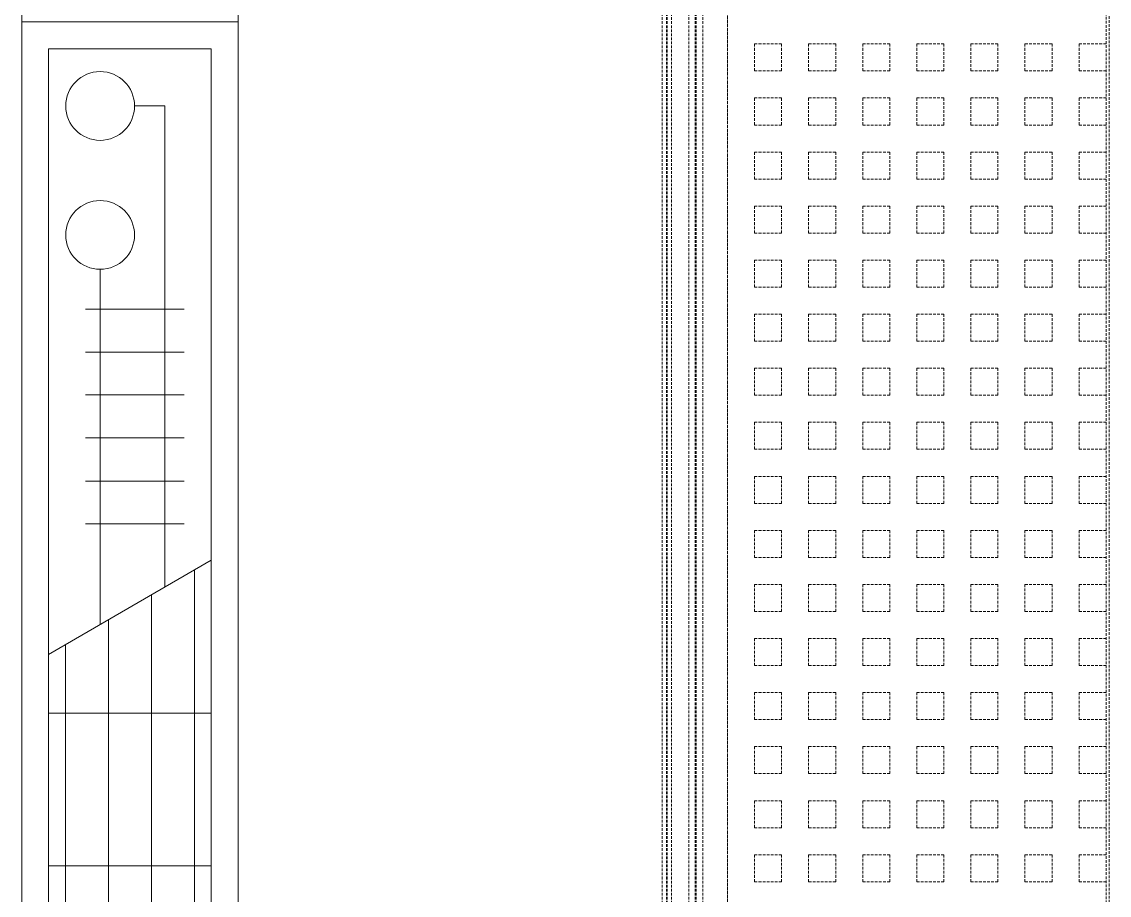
# Model space of a CAD drawing. Extents: x -1457 to 23780, y -2071 to 4205.
# Drawn here: x 4722.2 to 4822.8, y 1383.8 to 1464.6 of the extents above; entities that cross this region are included whole.
import ezdxf

# ---------------------------------------------------------------- set-up
doc = ezdxf.new("R2010")
doc.units = 0
doc.header["$MEASUREMENT"] = 0
doc.linetypes.add('HIDDEN', pattern=[0.375, 0.25, -0.125])
doc.layers.get('0').update_dxf_attribs({"color": 9, "lineweight": 9})
doc.layers.add('M-TEFRIS2-015', color=129, linetype='Continuous', lineweight=9)
doc.layers.add('T-KONVEKTOR', color=220, linetype='Continuous', lineweight=9)

# ---------------------------------------------------------------- blocks, each defined once
blk = doc.blocks.new('A$C4B7F52E3')
for p, q in [((250, 89.48), (0, 89.47)), ((250, 89.47), (0, 89.48)), ((250, 69.47), (250, 89.47)), ((0, 69.47), (250, 69.47))]:
    blk.add_line(p, q)
at = {"color": 252, "linetype": 'Continuous'}
for p, q in [((171.92, 71.94), (171.92, 86.98)), ((186.04, 71.94), (186.04, 86.98))]:
    blk.add_line(p, q, dxfattribs=at)
at = {"color": 252}
for p, q in [((191.48, 71.95), (200.19, 86.99)), ((199.29, 85.44), (2.49, 85.42)), ((203.55, 84.5), (203.55, 75.36)), ((207.52, 84.5), (207.52, 75.36)), ((211.5, 84.5), (211.5, 75.36)), ((215.48, 84.5), (215.48, 75.36)), ((219.45, 84.5), (219.45, 75.36)), ((223.43, 84.5), (223.43, 75.36)), ((242.21, 82.69), (197.7, 82.69)), ((242.21, 79.91), (242.21, 82.69)), ((196.99, 81.46), (2.49, 81.45)), ((194.68, 77.48), (2.49, 77.47)), ((227.1, 76.72), (194.25, 76.73)), ((192.38, 73.51), (2.49, 73.49))]:
    blk.add_line(p, q, dxfattribs=at)
blk.add_lwpolyline([(247.51, 86.99), (247.51, 71.95), (2.49, 71.95), (2.49, 86.99)], close=True)
for centre in [(230.28, 76.72), (242.21, 76.72)]:
    blk.add_circle(centre, 3.18, dxfattribs=at)

msp = doc.modelspace()

# ---------------------------------------------------------------- linework, layer by layer
at = {"layer": 'M-TEFRIS2-015', "linetype": 'HIDDEN', "lineweight": 0}
for p, q in [((4787.5, 320), (4787.5, 2034.62)), ((4787.5, 2034.32), (4787.5, 320)), ((4822.5, 285), (4822.5, 2034.32)), ((4822.79, 284.7), (4822.79, 2034.32)), ((4781.45, 1318.47), (4781.45, 1477.04)), ((4781.85, 1318.47), (4781.85, 1477.04)), ((4781.92, 1318.47), (4781.92, 1477.04)), ((4782.32, 1318.47), (4782.32, 1477.04)), ((4783.92, 1318.47), (4783.92, 1477.04)), ((4784.52, 1318.47), (4784.52, 1477.04)), ((4784.6, 1318.47), (4784.6, 1477.04)), ((4785.2, 1318.47), (4785.2, 1477.04)), ((4787.5, 1462.5), (4787.5, 1462.5)), ((4790, 1462.5), (4792.5, 1462.5)), ((4790, 1460), (4790, 1462.5)), ((4792.5, 1460), (4792.5, 1462.5)), ((4795, 1462.5), (4797.5, 1462.5)), ((4795, 1460), (4795, 1462.5)), ((4797.5, 1460), (4797.5, 1462.5)), ((4800, 1462.5), (4802.5, 1462.5)), ((4800, 1460), (4800, 1462.5)), ((4802.5, 1460), (4802.5, 1462.5)), ((4805, 1462.5), (4807.5, 1462.5)), ((4805, 1460), (4805, 1462.5)), ((4807.5, 1460), (4807.5, 1462.5)), ((4810, 1462.5), (4812.5, 1462.5)), ((4810, 1460), (4810, 1462.5)), ((4812.5, 1460), (4812.5, 1462.5)), ((4815, 1462.5), (4817.5, 1462.5)), ((4815, 1460), (4815, 1462.5)), ((4817.5, 1460), (4817.5, 1462.5)), ((4820, 1462.5), (4822.5, 1462.5)), ((4820, 1460), (4820, 1462.5)), ((4787.5, 1460), (4787.5, 1460)), ((4790, 1460), (4792.5, 1460)), ((4795, 1460), (4797.5, 1460)), ((4800, 1460), (4802.5, 1460)), ((4805, 1460), (4807.5, 1460)), ((4810, 1460), (4812.5, 1460)), ((4815, 1460), (4817.5, 1460)), ((4820, 1460), (4822.5, 1460)), ((4787.5, 1457.5), (4787.5, 1457.5)), ((4790, 1457.5), (4792.5, 1457.5)), ((4790, 1455), (4790, 1457.5)), ((4792.5, 1455), (4792.5, 1457.5)), ((4795, 1457.5), (4797.5, 1457.5)), ((4795, 1455), (4795, 1457.5)), ((4797.5, 1455), (4797.5, 1457.5)), ((4800, 1457.5), (4802.5, 1457.5)), ((4800, 1455), (4800, 1457.5)), ((4802.5, 1455), (4802.5, 1457.5)), ((4805, 1457.5), (4807.5, 1457.5)), ((4805, 1455), (4805, 1457.5)), ((4807.5, 1455), (4807.5, 1457.5)), ((4810, 1457.5), (4812.5, 1457.5)), ((4810, 1455), (4810, 1457.5)), ((4812.5, 1455), (4812.5, 1457.5)), ((4815, 1457.5), (4817.5, 1457.5)), ((4815, 1455), (4815, 1457.5)), ((4817.5, 1455), (4817.5, 1457.5)), ((4820, 1457.5), (4822.5, 1457.5)), ((4820, 1455), (4820, 1457.5)), ((4787.5, 1455), (4787.5, 1455)), ((4790, 1455), (4792.5, 1455)), ((4795, 1455), (4797.5, 1455)), ((4800, 1455), (4802.5, 1455)), ((4805, 1455), (4807.5, 1455)), ((4810, 1455), (4812.5, 1455)), ((4815, 1455), (4817.5, 1455)), ((4820, 1455), (4822.5, 1455)), ((4787.5, 1452.5), (4787.5, 1452.5)), ((4790, 1452.5), (4792.5, 1452.5)), ((4790, 1450), (4790, 1452.5)), ((4792.5, 1450), (4792.5, 1452.5)), ((4795, 1452.5), (4797.5, 1452.5)), ((4795, 1450), (4795, 1452.5)), ((4797.5, 1450), (4797.5, 1452.5)), ((4800, 1452.5), (4802.5, 1452.5)), ((4800, 1450), (4800, 1452.5)), ((4802.5, 1450), (4802.5, 1452.5)), ((4805, 1452.5), (4807.5, 1452.5)), ((4805, 1450), (4805, 1452.5)), ((4807.5, 1450), (4807.5, 1452.5)), ((4810, 1452.5), (4812.5, 1452.5)), ((4810, 1450), (4810, 1452.5)), ((4812.5, 1450), (4812.5, 1452.5)), ((4815, 1452.5), (4817.5, 1452.5)), ((4815, 1450), (4815, 1452.5)), ((4817.5, 1450), (4817.5, 1452.5)), ((4820, 1452.5), (4822.5, 1452.5)), ((4820, 1450), (4820, 1452.5)), ((4787.5, 1450), (4787.5, 1450)), ((4790, 1450), (4792.5, 1450)), ((4795, 1450), (4797.5, 1450)), ((4800, 1450), (4802.5, 1450)), ((4805, 1450), (4807.5, 1450)), ((4810, 1450), (4812.5, 1450)), ((4815, 1450), (4817.5, 1450)), ((4820, 1450), (4822.5, 1450)), ((4787.5, 1447.5), (4787.5, 1447.5)), ((4790, 1447.5), (4792.5, 1447.5)), ((4790, 1445), (4790, 1447.5)), ((4792.5, 1445), (4792.5, 1447.5)), ((4795, 1447.5), (4797.5, 1447.5)), ((4795, 1445), (4795, 1447.5)), ((4797.5, 1445), (4797.5, 1447.5)), ((4800, 1447.5), (4802.5, 1447.5)), ((4800, 1445), (4800, 1447.5)), ((4802.5, 1445), (4802.5, 1447.5)), ((4805, 1447.5), (4807.5, 1447.5)), ((4805, 1445), (4805, 1447.5)), ((4807.5, 1445), (4807.5, 1447.5)), ((4810, 1447.5), (4812.5, 1447.5)), ((4810, 1445), (4810, 1447.5)), ((4812.5, 1445), (4812.5, 1447.5)), ((4815, 1447.5), (4817.5, 1447.5)), ((4815, 1445), (4815, 1447.5)), ((4817.5, 1445), (4817.5, 1447.5)), ((4820, 1447.5), (4822.5, 1447.5)), ((4820, 1445), (4820, 1447.5)), ((4787.5, 1445), (4787.5, 1445)), ((4790, 1445), (4792.5, 1445)), ((4795, 1445), (4797.5, 1445)), ((4800, 1445), (4802.5, 1445)), ((4805, 1445), (4807.5, 1445)), ((4810, 1445), (4812.5, 1445)), ((4815, 1445), (4817.5, 1445)), ((4820, 1445), (4822.5, 1445)), ((4787.5, 1442.5), (4787.5, 1442.5)), ((4790, 1442.5), (4792.5, 1442.5)), ((4790, 1440), (4790, 1442.5)), ((4792.5, 1440), (4792.5, 1442.5)), ((4795, 1442.5), (4797.5, 1442.5)), ((4795, 1440), (4795, 1442.5)), ((4797.5, 1440), (4797.5, 1442.5)), ((4800, 1442.5), (4802.5, 1442.5)), ((4800, 1440), (4800, 1442.5)), ((4802.5, 1440), (4802.5, 1442.5)), ((4805, 1442.5), (4807.5, 1442.5)), ((4805, 1440), (4805, 1442.5)), ((4807.5, 1440), (4807.5, 1442.5)), ((4810, 1442.5), (4812.5, 1442.5)), ((4810, 1440), (4810, 1442.5)), ((4812.5, 1440), (4812.5, 1442.5)), ((4815, 1442.5), (4817.5, 1442.5)), ((4815, 1440), (4815, 1442.5)), ((4817.5, 1440), (4817.5, 1442.5)), ((4820, 1442.5), (4822.5, 1442.5)), ((4820, 1440), (4820, 1442.5)), ((4787.5, 1440), (4787.5, 1440)), ((4790, 1440), (4792.5, 1440)), ((4795, 1440), (4797.5, 1440)), ((4800, 1440), (4802.5, 1440)), ((4805, 1440), (4807.5, 1440)), ((4810, 1440), (4812.5, 1440)), ((4815, 1440), (4817.5, 1440)), ((4820, 1440), (4822.5, 1440)), ((4787.5, 1437.5), (4787.5, 1437.5)), ((4790, 1437.5), (4792.5, 1437.5)), ((4790, 1435), (4790, 1437.5)), ((4792.5, 1435), (4792.5, 1437.5)), ((4795, 1437.5), (4797.5, 1437.5)), ((4795, 1435), (4795, 1437.5)), ((4797.5, 1435), (4797.5, 1437.5)), ((4800, 1437.5), (4802.5, 1437.5)), ((4800, 1435), (4800, 1437.5)), ((4802.5, 1435), (4802.5, 1437.5)), ((4805, 1437.5), (4807.5, 1437.5)), ((4805, 1435), (4805, 1437.5)), ((4807.5, 1435), (4807.5, 1437.5)), ((4810, 1437.5), (4812.5, 1437.5)), ((4810, 1435), (4810, 1437.5)), ((4812.5, 1435), (4812.5, 1437.5)), ((4815, 1437.5), (4817.5, 1437.5)), ((4815, 1435), (4815, 1437.5)), ((4817.5, 1435), (4817.5, 1437.5)), ((4820, 1437.5), (4822.5, 1437.5)), ((4820, 1435), (4820, 1437.5)), ((4787.5, 1435), (4787.5, 1435)), ((4790, 1435), (4792.5, 1435)), ((4795, 1435), (4797.5, 1435)), ((4800, 1435), (4802.5, 1435)), ((4805, 1435), (4807.5, 1435)), ((4810, 1435), (4812.5, 1435)), ((4815, 1435), (4817.5, 1435)), ((4820, 1435), (4822.5, 1435)), ((4787.5, 1432.5), (4787.5, 1432.5)), ((4790, 1432.5), (4792.5, 1432.5)), ((4790, 1430), (4790, 1432.5)), ((4792.5, 1430), (4792.5, 1432.5)), ((4795, 1432.5), (4797.5, 1432.5)), ((4795, 1430), (4795, 1432.5)), ((4797.5, 1430), (4797.5, 1432.5)), ((4800, 1432.5), (4802.5, 1432.5)), ((4800, 1430), (4800, 1432.5)), ((4802.5, 1430), (4802.5, 1432.5)), ((4805, 1432.5), (4807.5, 1432.5)), ((4805, 1430), (4805, 1432.5)), ((4807.5, 1430), (4807.5, 1432.5)), ((4810, 1432.5), (4812.5, 1432.5)), ((4810, 1430), (4810, 1432.5)), ((4812.5, 1430), (4812.5, 1432.5)), ((4815, 1432.5), (4817.5, 1432.5)), ((4815, 1430), (4815, 1432.5)), ((4817.5, 1430), (4817.5, 1432.5)), ((4820, 1432.5), (4822.5, 1432.5)), ((4820, 1430), (4820, 1432.5)), ((4787.5, 1430), (4787.5, 1430)), ((4790, 1430), (4792.5, 1430)), ((4795, 1430), (4797.5, 1430)), ((4800, 1430), (4802.5, 1430)), ((4805, 1430), (4807.5, 1430)), ((4810, 1430), (4812.5, 1430)), ((4815, 1430), (4817.5, 1430)), ((4820, 1430), (4822.5, 1430)), ((4787.5, 1427.5), (4787.5, 1427.5)), ((4790, 1427.5), (4792.5, 1427.5)), ((4790, 1425), (4790, 1427.5)), ((4792.5, 1425), (4792.5, 1427.5)), ((4795, 1427.5), (4797.5, 1427.5)), ((4795, 1425), (4795, 1427.5)), ((4797.5, 1425), (4797.5, 1427.5)), ((4800, 1427.5), (4802.5, 1427.5)), ((4800, 1425), (4800, 1427.5)), ((4802.5, 1425), (4802.5, 1427.5)), ((4805, 1427.5), (4807.5, 1427.5)), ((4805, 1425), (4805, 1427.5)), ((4807.5, 1425), (4807.5, 1427.5)), ((4810, 1427.5), (4812.5, 1427.5)), ((4810, 1425), (4810, 1427.5)), ((4812.5, 1425), (4812.5, 1427.5)), ((4815, 1427.5), (4817.5, 1427.5)), ((4815, 1425), (4815, 1427.5)), ((4817.5, 1425), (4817.5, 1427.5)), ((4820, 1427.5), (4822.5, 1427.5)), ((4820, 1425), (4820, 1427.5)), ((4787.5, 1425), (4787.5, 1425)), ((4790, 1425), (4792.5, 1425)), ((4795, 1425), (4797.5, 1425)), ((4800, 1425), (4802.5, 1425)), ((4805, 1425), (4807.5, 1425)), ((4810, 1425), (4812.5, 1425)), ((4815, 1425), (4817.5, 1425)), ((4820, 1425), (4822.5, 1425)), ((4787.5, 1422.5), (4787.5, 1422.5)), ((4790, 1422.5), (4792.5, 1422.5)), ((4790, 1420), (4790, 1422.5)), ((4792.5, 1420), (4792.5, 1422.5)), ((4795, 1422.5), (4797.5, 1422.5)), ((4795, 1420), (4795, 1422.5)), ((4797.5, 1420), (4797.5, 1422.5)), ((4800, 1422.5), (4802.5, 1422.5)), ((4800, 1420), (4800, 1422.5)), ((4802.5, 1420), (4802.5, 1422.5)), ((4805, 1422.5), (4807.5, 1422.5)), ((4805, 1420), (4805, 1422.5)), ((4807.5, 1420), (4807.5, 1422.5)), ((4810, 1422.5), (4812.5, 1422.5)), ((4810, 1420), (4810, 1422.5)), ((4812.5, 1420), (4812.5, 1422.5)), ((4815, 1422.5), (4817.5, 1422.5)), ((4815, 1420), (4815, 1422.5)), ((4817.5, 1420), (4817.5, 1422.5)), ((4820, 1422.5), (4822.5, 1422.5)), ((4820, 1420), (4820, 1422.5)), ((4787.5, 1420), (4787.5, 1420)), ((4790, 1420), (4792.5, 1420)), ((4795, 1420), (4797.5, 1420)), ((4800, 1420), (4802.5, 1420)), ((4805, 1420), (4807.5, 1420)), ((4810, 1420), (4812.5, 1420)), ((4815, 1420), (4817.5, 1420)), ((4820, 1420), (4822.5, 1420)), ((4787.5, 1417.5), (4787.5, 1417.5)), ((4790, 1417.5), (4792.5, 1417.5)), ((4790, 1415), (4790, 1417.5)), ((4792.5, 1415), (4792.5, 1417.5)), ((4795, 1417.5), (4797.5, 1417.5)), ((4795, 1415), (4795, 1417.5)), ((4797.5, 1415), (4797.5, 1417.5)), ((4800, 1417.5), (4802.5, 1417.5)), ((4800, 1415), (4800, 1417.5)), ((4802.5, 1415), (4802.5, 1417.5)), ((4805, 1417.5), (4807.5, 1417.5)), ((4805, 1415), (4805, 1417.5)), ((4807.5, 1415), (4807.5, 1417.5)), ((4810, 1417.5), (4812.5, 1417.5)), ((4810, 1415), (4810, 1417.5)), ((4812.5, 1415), (4812.5, 1417.5)), ((4815, 1417.5), (4817.5, 1417.5)), ((4815, 1415), (4815, 1417.5)), ((4817.5, 1415), (4817.5, 1417.5)), ((4820, 1417.5), (4822.5, 1417.5)), ((4820, 1415), (4820, 1417.5)), ((4787.5, 1415), (4787.5, 1415)), ((4790, 1415), (4792.5, 1415)), ((4795, 1415), (4797.5, 1415)), ((4800, 1415), (4802.5, 1415)), ((4805, 1415), (4807.5, 1415)), ((4810, 1415), (4812.5, 1415)), ((4815, 1415), (4817.5, 1415)), ((4820, 1415), (4822.5, 1415)), ((4787.5, 1412.5), (4787.5, 1412.5)), ((4790, 1412.5), (4792.5, 1412.5)), ((4790, 1410), (4790, 1412.5)), ((4792.5, 1410), (4792.5, 1412.5)), ((4795, 1412.5), (4797.5, 1412.5)), ((4795, 1410), (4795, 1412.5)), ((4797.5, 1410), (4797.5, 1412.5)), ((4800, 1412.5), (4802.5, 1412.5)), ((4800, 1410), (4800, 1412.5)), ((4802.5, 1410), (4802.5, 1412.5)), ((4805, 1412.5), (4807.5, 1412.5)), ((4805, 1410), (4805, 1412.5)), ((4807.5, 1410), (4807.5, 1412.5)), ((4810, 1412.5), (4812.5, 1412.5)), ((4810, 1410), (4810, 1412.5)), ((4812.5, 1410), (4812.5, 1412.5)), ((4815, 1412.5), (4817.5, 1412.5)), ((4815, 1410), (4815, 1412.5)), ((4817.5, 1410), (4817.5, 1412.5)), ((4820, 1412.5), (4822.5, 1412.5)), ((4820, 1410), (4820, 1412.5)), ((4787.5, 1410), (4787.5, 1410)), ((4790, 1410), (4792.5, 1410)), ((4795, 1410), (4797.5, 1410)), ((4800, 1410), (4802.5, 1410)), ((4805, 1410), (4807.5, 1410)), ((4810, 1410), (4812.5, 1410)), ((4815, 1410), (4817.5, 1410)), ((4820, 1410), (4822.5, 1410)), ((4787.5, 1407.5), (4787.5, 1407.5)), ((4790, 1407.5), (4792.5, 1407.5)), ((4790, 1405), (4790, 1407.5)), ((4792.5, 1405), (4792.5, 1407.5)), ((4795, 1407.5), (4797.5, 1407.5)), ((4795, 1405), (4795, 1407.5)), ((4797.5, 1405), (4797.5, 1407.5)), ((4800, 1407.5), (4802.5, 1407.5)), ((4800, 1405), (4800, 1407.5)), ((4802.5, 1405), (4802.5, 1407.5)), ((4805, 1407.5), (4807.5, 1407.5)), ((4805, 1405), (4805, 1407.5)), ((4807.5, 1405), (4807.5, 1407.5)), ((4810, 1407.5), (4812.5, 1407.5)), ((4810, 1405), (4810, 1407.5)), ((4812.5, 1405), (4812.5, 1407.5)), ((4815, 1407.5), (4817.5, 1407.5)), ((4815, 1405), (4815, 1407.5)), ((4817.5, 1405), (4817.5, 1407.5)), ((4820, 1407.5), (4822.5, 1407.5)), ((4820, 1405), (4820, 1407.5)), ((4787.5, 1405), (4787.5, 1405)), ((4790, 1405), (4792.5, 1405)), ((4795, 1405), (4797.5, 1405)), ((4800, 1405), (4802.5, 1405)), ((4805, 1405), (4807.5, 1405)), ((4810, 1405), (4812.5, 1405)), ((4815, 1405), (4817.5, 1405)), ((4820, 1405), (4822.5, 1405)), ((4787.5, 1402.5), (4787.5, 1402.5)), ((4790, 1402.5), (4792.5, 1402.5)), ((4790, 1400), (4790, 1402.5)), ((4792.5, 1400), (4792.5, 1402.5)), ((4795, 1402.5), (4797.5, 1402.5)), ((4795, 1400), (4795, 1402.5)), ((4797.5, 1400), (4797.5, 1402.5)), ((4800, 1402.5), (4802.5, 1402.5)), ((4800, 1400), (4800, 1402.5)), ((4802.5, 1400), (4802.5, 1402.5)), ((4805, 1402.5), (4807.5, 1402.5)), ((4805, 1400), (4805, 1402.5)), ((4807.5, 1400), (4807.5, 1402.5)), ((4810, 1402.5), (4812.5, 1402.5)), ((4810, 1400), (4810, 1402.5)), ((4812.5, 1400), (4812.5, 1402.5)), ((4815, 1402.5), (4817.5, 1402.5)), ((4815, 1400), (4815, 1402.5)), ((4817.5, 1400), (4817.5, 1402.5)), ((4820, 1402.5), (4822.5, 1402.5)), ((4820, 1400), (4820, 1402.5)), ((4787.5, 1400), (4787.5, 1400)), ((4790, 1400), (4792.5, 1400)), ((4795, 1400), (4797.5, 1400)), ((4800, 1400), (4802.5, 1400)), ((4805, 1400), (4807.5, 1400)), ((4810, 1400), (4812.5, 1400)), ((4815, 1400), (4817.5, 1400)), ((4820, 1400), (4822.5, 1400)), ((4787.5, 1397.5), (4787.5, 1397.5)), ((4790, 1397.5), (4792.5, 1397.5)), ((4790, 1395), (4790, 1397.5)), ((4792.5, 1395), (4792.5, 1397.5)), ((4795, 1397.5), (4797.5, 1397.5)), ((4795, 1395), (4795, 1397.5)), ((4797.5, 1395), (4797.5, 1397.5)), ((4800, 1397.5), (4802.5, 1397.5)), ((4800, 1395), (4800, 1397.5)), ((4802.5, 1395), (4802.5, 1397.5)), ((4805, 1397.5), (4807.5, 1397.5)), ((4805, 1395), (4805, 1397.5)), ((4807.5, 1395), (4807.5, 1397.5)), ((4810, 1397.5), (4812.5, 1397.5)), ((4810, 1395), (4810, 1397.5)), ((4812.5, 1395), (4812.5, 1397.5)), ((4815, 1397.5), (4817.5, 1397.5)), ((4815, 1395), (4815, 1397.5)), ((4817.5, 1395), (4817.5, 1397.5)), ((4820, 1397.5), (4822.5, 1397.5)), ((4820, 1395), (4820, 1397.5)), ((4787.5, 1395), (4787.5, 1395)), ((4790, 1395), (4792.5, 1395)), ((4795, 1395), (4797.5, 1395)), ((4800, 1395), (4802.5, 1395)), ((4805, 1395), (4807.5, 1395)), ((4810, 1395), (4812.5, 1395)), ((4815, 1395), (4817.5, 1395)), ((4820, 1395), (4822.5, 1395)), ((4787.5, 1392.5), (4787.5, 1392.5)), ((4790, 1392.5), (4792.5, 1392.5)), ((4790, 1390), (4790, 1392.5)), ((4792.5, 1390), (4792.5, 1392.5)), ((4795, 1392.5), (4797.5, 1392.5)), ((4795, 1390), (4795, 1392.5)), ((4797.5, 1390), (4797.5, 1392.5)), ((4800, 1392.5), (4802.5, 1392.5)), ((4800, 1390), (4800, 1392.5)), ((4802.5, 1390), (4802.5, 1392.5)), ((4805, 1392.5), (4807.5, 1392.5)), ((4805, 1390), (4805, 1392.5)), ((4807.5, 1390), (4807.5, 1392.5)), ((4810, 1392.5), (4812.5, 1392.5)), ((4810, 1390), (4810, 1392.5)), ((4812.5, 1390), (4812.5, 1392.5)), ((4815, 1392.5), (4817.5, 1392.5)), ((4815, 1390), (4815, 1392.5)), ((4817.5, 1390), (4817.5, 1392.5)), ((4820, 1392.5), (4822.5, 1392.5)), ((4820, 1390), (4820, 1392.5)), ((4787.5, 1390), (4787.5, 1390)), ((4790, 1390), (4792.5, 1390)), ((4795, 1390), (4797.5, 1390)), ((4800, 1390), (4802.5, 1390)), ((4805, 1390), (4807.5, 1390)), ((4810, 1390), (4812.5, 1390)), ((4815, 1390), (4817.5, 1390)), ((4820, 1390), (4822.5, 1390)), ((4787.5, 1387.5), (4787.5, 1387.5)), ((4790, 1387.5), (4792.5, 1387.5)), ((4790, 1385), (4790, 1387.5)), ((4792.5, 1385), (4792.5, 1387.5)), ((4795, 1387.5), (4797.5, 1387.5)), ((4795, 1385), (4795, 1387.5)), ((4797.5, 1385), (4797.5, 1387.5)), ((4800, 1387.5), (4802.5, 1387.5)), ((4800, 1385), (4800, 1387.5)), ((4802.5, 1385), (4802.5, 1387.5)), ((4805, 1387.5), (4807.5, 1387.5)), ((4805, 1385), (4805, 1387.5)), ((4807.5, 1385), (4807.5, 1387.5)), ((4810, 1387.5), (4812.5, 1387.5)), ((4810, 1385), (4810, 1387.5)), ((4812.5, 1385), (4812.5, 1387.5)), ((4815, 1387.5), (4817.5, 1387.5)), ((4815, 1385), (4815, 1387.5)), ((4817.5, 1385), (4817.5, 1387.5)), ((4820, 1387.5), (4822.5, 1387.5)), ((4820, 1385), (4820, 1387.5)), ((4787.5, 1385), (4787.5, 1385)), ((4790, 1385), (4792.5, 1385)), ((4795, 1385), (4797.5, 1385)), ((4800, 1385), (4802.5, 1385)), ((4805, 1385), (4807.5, 1385)), ((4810, 1385), (4812.5, 1385)), ((4815, 1385), (4817.5, 1385)), ((4820, 1385), (4822.5, 1385))]:
    msp.add_line(p, q, dxfattribs=at)

# ---------------------------------------------------------------- block references
at = {"layer": 'T-KONVEKTOR', "xscale": -1, "rotation": 270}
for p in [(4652.78, 1464.55), (4652.77, 1214.55)]:
    msp.add_blockref('A$C4B7F52E3', p, dxfattribs=at)

doc.saveas('drawing.dxf')
